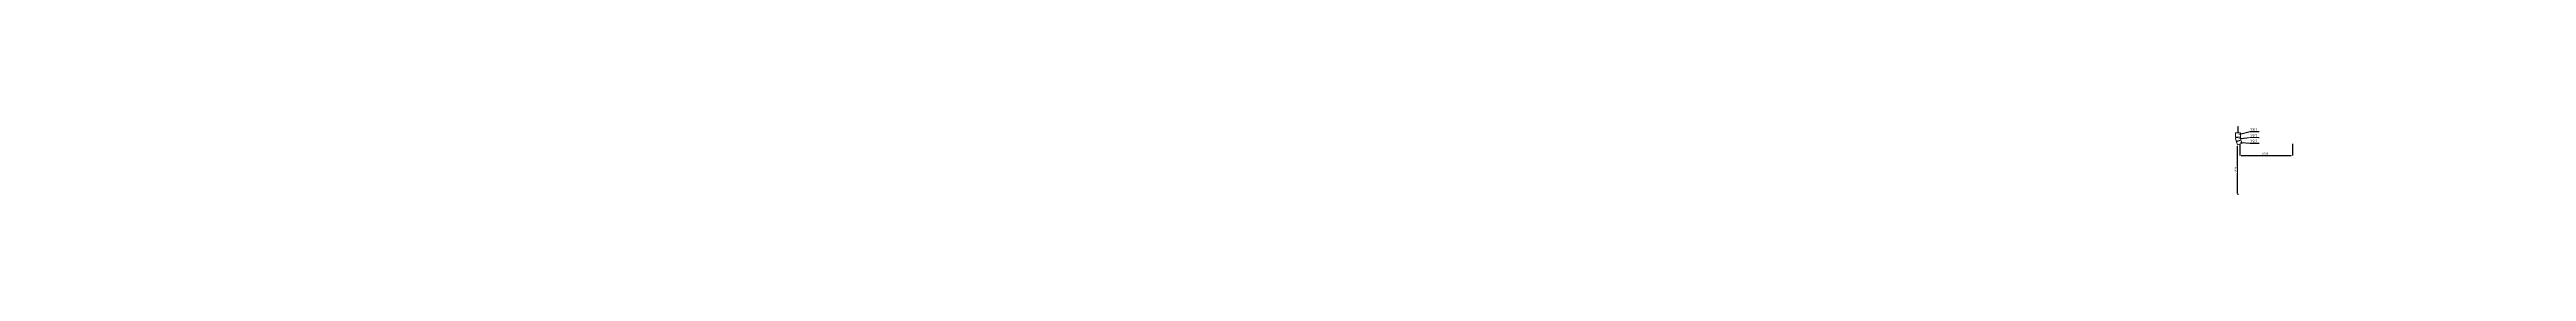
# Model space of a CAD drawing. Header units: millimetres. Extents: x 0 to 9483559, y -180456 to 305735.
# Drawn here: x 889186 to 1185445, y 35850 to 44043 of the extents above; entities that cross this region are included whole.
import ezdxf
from ezdxf import colors
from ezdxf.entities.mleader import LeaderData, LeaderLine
from ezdxf.math import Vec2, Vec3

# ---------------------------------------------------------------- set-up
doc = ezdxf.new("R2010")
doc.units = ezdxf.units.MM
doc.layers.add('EI_DIMS_DETAIL', color=7, linetype='Continuous')
doc.styles.get("Standard").update_dxf_attribs({"font": 'GOST.TTF'})
doc.dimstyles.get("Standard").update_dxf_attribs({"dimtxt": 250, "dimasz": 150, "dimexe": 0.18, "dimexo": 0.0625, "dimgap": 100, "dimtad": 1, "dimdec": 0, "dimrnd": 5, "dimzin": 0, "dimdsep": 46, "dimtxsty": 'Standard', "dimcen": 0.09, "dimadec": 0, "dimazin": 0, "dimtfac": 1, "dimtdec": 0, "dimtofl": 0, "dimtmove": 0, "dimatfit": 3, "dimfxl": 1, "dimtolj": 1, "dimtzin": 0, "dimarcsym": 0})

# ---------------------------------------------------------------- blocks, each defined once
blk = doc.blocks.new('*D407')
at = {"layer": 'Defpoints', "color": 0, "lineweight": 9, "transparency": 16777216}
for p in [(1150887, 41829, -950), (1150887, 41829), (1151014, 35850, -950)]:
    blk.add_point(p, dxfattribs=at)
at = {"layer": 'EI_DIMS_DETAIL', "color": 0, "lineweight": -2, "transparency": 16777216}
for p, q in [((1150887, 41829), (1150887, 41829)), ((1150887, 36000), (1150887, 41679)), ((1151014, 35850), (1150887, 35850))]:
    blk.add_line(p, q, dxfattribs=at)
at = {"layer": 'EI_DIMS_DETAIL', "color": 0, "lineweight": 9, "transparency": 16777216}
for points in [[(1150862, 41679), (1150912, 41679), (1150887, 41829)], [(1150862, 36000), (1150912, 36000), (1150887, 35850)]]:
    blk.add_solid(points, dxfattribs=at)
at = {"layer": 'EI_DIMS_DETAIL', "color": 0, "lineweight": 9, "transparency": 16777216, "insert": (1150662, 38840), "char_height": 250, "attachment_point": 5, "rotation": 90, "bg_fill": 3, "box_fill_scale": 1.1, "bg_fill_color": 256, "bg_fill_true_color": 13158600, "bg_fill_transparency": 0}
blk.add_mtext('\\A1;5980', dxfattribs=at)
blk = doc.blocks.new('*D408')
at = {"layer": 'Defpoints', "color": 0, "lineweight": 9, "transparency": 16777216}
for p in [(1151161, 41937, -950), (1157464, 41937), (1157464, 40537)]:
    blk.add_point(p, dxfattribs=at)
at = {"layer": 'EI_DIMS_DETAIL', "color": 0, "lineweight": -2, "transparency": 16777216}
for p, q in [((1151161, 41937), (1151161, 40537)), ((1157464, 41937), (1157464, 40537)), ((1151311, 40537), (1157314, 40537))]:
    blk.add_line(p, q, dxfattribs=at)
at = {"layer": 'EI_DIMS_DETAIL', "color": 0, "lineweight": 9, "transparency": 16777216}
for points in [[(1151311, 40562), (1151311, 40512), (1151161, 40537)], [(1157314, 40562), (1157314, 40512), (1157464, 40537)]]:
    blk.add_solid(points, dxfattribs=at)
at = {"layer": 'EI_DIMS_DETAIL', "color": 0, "lineweight": 9, "transparency": 16777216, "insert": (1154210, 40763), "char_height": 250, "attachment_point": 5, "bg_fill": 3, "box_fill_scale": 1.1, "bg_fill_color": 256, "bg_fill_true_color": 13158600, "bg_fill_transparency": 0}
blk.add_mtext('\\A1;6300', dxfattribs=at)

msp = doc.modelspace()

# ---------------------------------------------------------------- dimensions: what is measured, and where the dimension line sits
at = {"layer": 'EI_DIMS_DETAIL', "lineweight": 9}
dim = msp.add_linear_dim(base=(1150886.9, 41829), p1=(1151014.3, 35850.1, -950), p2=(1150886.9, 41829, -950), angle=90, dimstyle='Standard', override={"dimtfill": 1}, dxfattribs=at)
dim.commit()
dim.dimension.update_dxf_attribs({"geometry": '*D407', "text_midpoint": (1150661.8, 38839.5)})

# ---------------------------------------------------------------- next in the draw order: linework, layer by layer
at = {"lineweight": 9}
msp.add_lwpolyline([(1150642.6, 43285.7), (1151232.6, 43285.7), (1151232.6, 42755.7), (1150642.6, 42755.7)], close=True, dxfattribs=at)
at = {"lineweight": 9, "elevation": -950}
for points in [[(1150652.1, 42647.2), (1151232.2, 42754.4), (1151299.5, 42390.6), (1150719.3, 42283.4)], [(1150751, 42173.1), (1151299.7, 42389.8), (1151435.6, 42045.7), (1150886.9, 41829)]]:
    msp.add_lwpolyline(points, close=True, dxfattribs=at)
at = {"color": 1, "lineweight": 9, "elevation": -950}
msp.add_lwpolyline([(1150932.7, 44042.6), (1150950.6, 44042.6), (1150952.2, 43285.7), (1150934.3, 43285.7)], close=True, dxfattribs=at)

# ---------------------------------------------------------------- next in the draw order: dimensions: what is measured, and where the dimension line sits
at = {"layer": 'EI_DIMS_DETAIL', "lineweight": 9}
dim = msp.add_linear_dim(base=(1157463.5, 40537.5), p1=(1151161.3, 41937.3, -950), p2=(1157463.5, 41937.3), dimstyle='Standard', override={"dimtfill": 1}, dxfattribs=at)
dim.commit()
dim.dimension.update_dxf_attribs({"geometry": '*D408', "text_midpoint": (1154210.1, 40537.5), "dimtype": 160})

# ---------------------------------------------------------------- next in the draw order: leaders
at = {"lineweight": 9}
ml = msp.add_multileader_mtext('Standard', dxfattribs=at)
ml.set_content('1.8.1', color=256)
ml.set_leader_properties()
ml.build(insert=Vec2(0, 0))
ml.multileader.update_dxf_attribs({"text_left_attachment_type": 6, "text_right_attachment_type": 6, "arrow_head_size": 250})
ctx = ml.context
ctx.base_point, ctx.char_height, ctx.arrow_head_size, ctx.plane_origin = Vec3(1152396.7, 43430.3, 0), 350, 250, Vec3(1151383.4, 42761.5, 0)
ctx.left_attachment, ctx.right_attachment = 6, 6
notes = []
notes.append((ctx, [(0, (1, 1, 0), (1152386.7, 43430.3, 0), (1, 0), 10, [(0, [(1150937.6, 43020.7, 0)], 0, [])])]))
ctx.mtext.insert, ctx.mtext.flow_direction = Vec3(1152398.7, 43850.3, 0), 5
ctx.mtext.has_bg_fill, ctx.mtext.bg_color, ctx.mtext.bg_scale_factor, ctx.mtext.bg_transparency, ctx.mtext.use_window_bg_color = 1, -1027028792, 1.5, 0, 1
for ctx, leaders in notes:
    for number, flags, end, landing, length, lines in leaders:
        leader = LeaderData()
        leader.index, (leader.has_last_leader_line, leader.has_dogleg_vector, leader.attachment_direction) = number, flags
        leader.last_leader_point, leader.dogleg_vector, leader.dogleg_length = Vec3(end), Vec3(landing), length
        for number, points, colour, breaks in lines:
            line = LeaderLine()
            line.index, line.vertices, line.color, line.breaks = number, Vec3.list(points), colors.encode_raw_color(colour), breaks
            leader.lines.append(line)
        ctx.leaders.append(leader)

# ---------------------------------------------------------------- next in the draw order: leaders
ml = msp.add_multileader_mtext('Standard', dxfattribs=at)
ml.set_content('1.9.1', color=256)
ml.set_leader_properties()
ml.build(insert=Vec2(0, 0))
ml.multileader.update_dxf_attribs({"text_left_attachment_type": 6, "text_right_attachment_type": 6, "arrow_head_size": 250})
ctx = ml.context
ctx.base_point, ctx.char_height, ctx.arrow_head_size, ctx.plane_origin = Vec3(1152396.7, 42689.2, -950), 350, 250, Vec3(1151402.5, 42762.7, -950)
ctx.left_attachment, ctx.right_attachment = 6, 6
notes = []
notes.append((ctx, [(0, (1, 1, 0), (1152388.7, 42689.2, -950), (1, 0), 8, [(0, [(1150956.7, 42547.5, -950)], 0, [])])]))
ctx.mtext.insert, ctx.mtext.flow_direction = Vec3(1152398.7, 43109.2, -950), 5
ctx.mtext.has_bg_fill, ctx.mtext.bg_color, ctx.mtext.bg_scale_factor, ctx.mtext.bg_transparency, ctx.mtext.use_window_bg_color = 1, -1027028792, 1.5, 0, 1
for ctx, leaders in notes:
    for number, flags, end, landing, length, lines in leaders:
        leader = LeaderData()
        leader.index, (leader.has_last_leader_line, leader.has_dogleg_vector, leader.attachment_direction) = number, flags
        leader.last_leader_point, leader.dogleg_vector, leader.dogleg_length = Vec3(end), Vec3(landing), length
        for number, points, colour, breaks in lines:
            line = LeaderLine()
            line.index, line.vertices, line.color, line.breaks = number, Vec3.list(points), colors.encode_raw_color(colour), breaks
            leader.lines.append(line)
        ctx.leaders.append(leader)

# ---------------------------------------------------------------- next in the draw order: leaders
ml = msp.add_multileader_mtext('Standard', dxfattribs=at)
ml.set_content('1.9.2', color=256)
ml.set_leader_properties()
ml.build(insert=Vec2(0, 0))
ml.multileader.update_dxf_attribs({"text_left_attachment_type": 6, "text_right_attachment_type": 6, "arrow_head_size": 250})
ctx = ml.context
ctx.base_point, ctx.char_height, ctx.arrow_head_size, ctx.plane_origin = Vec3(1152394.7, 42041.3, -950), 350, 250, Vec3(1151761.5, 41115.6, -950)
ctx.left_attachment, ctx.right_attachment = 6, 6
notes = []
notes.append((ctx, [(0, (1, 1, 0), (1152386.7, 42041.3, -950), (1, 0), 8, [(0, [(1151074.2, 42138, -950)], 0, [])])]))
ctx.mtext.insert, ctx.mtext.flow_direction = Vec3(1152396.7, 42461.3, -950), 5
ctx.mtext.has_bg_fill, ctx.mtext.bg_color, ctx.mtext.bg_scale_factor, ctx.mtext.bg_transparency, ctx.mtext.use_window_bg_color = 1, -1027028792, 1.5, 0, 1
for ctx, leaders in notes:
    for number, flags, end, landing, length, lines in leaders:
        leader = LeaderData()
        leader.index, (leader.has_last_leader_line, leader.has_dogleg_vector, leader.attachment_direction) = number, flags
        leader.last_leader_point, leader.dogleg_vector, leader.dogleg_length = Vec3(end), Vec3(landing), length
        for number, points, colour, breaks in lines:
            line = LeaderLine()
            line.index, line.vertices, line.color, line.breaks = number, Vec3.list(points), colors.encode_raw_color(colour), breaks
            leader.lines.append(line)
        ctx.leaders.append(leader)

doc.saveas('drawing.dxf')
